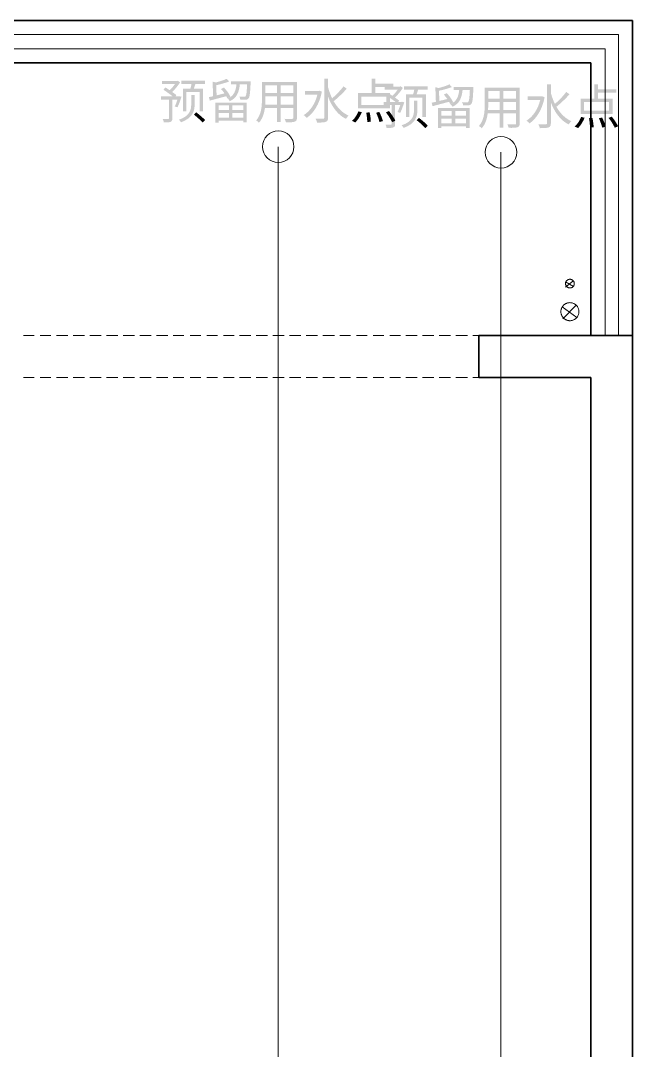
# Model space of a CAD drawing. Header units: millimetres. Extents: x -4600 to 229000, y -4300 to 19460.
# Drawn here: x 210757 to 214257, y 7580 to 13471 of the extents above; entities that cross this region are included whole.
import ezdxf

# ---------------------------------------------------------------- set-up
doc = ezdxf.new("R2010")
doc.units = ezdxf.units.MM
doc.header["$LTSCALE"] = 100
for name, color, linetype, lineweight in [('A-EX-BEAM', 8, 'Continuous', 13), ('A-EX-SERVICE', 6, 'Continuous', 13), ('A-EX-WALL', 7, 'Continuous', 35), ('A-EX-WINDOW', 4, 'Continuous', 18), ('A-TEXT', 7, 'Continuous', 18), ('R2-COLD', 5, 'Continuous', 18)]:
    doc.layers.add(name, color=color, linetype=linetype, lineweight=lineweight)

# ---------------------------------------------------------------- blocks, each defined once
blk = doc.blocks.new('SOURCE_PROPOSED')
at = {"layer": 'A-EX-BEAM'}
for p, q in [((10774.1, 9870), (10835.3, 9870)), ((10869.7, 9870), (10930.8, 9870)), ((10961.4, 9870), (11026.4, 9870)), ((11057, 9870), (11122, 9870)), ((11152.6, 9870), (11217.6, 9870)), ((11248.2, 9870), (11313.2, 9870)), ((11343.7, 9870), (11408.7, 9870)), ((11439.3, 9870), (11504.3, 9870)), ((11534.9, 9870), (11599.9, 9870)), ((11630.5, 9870), (11691.7, 9870)), ((11726.1, 9870), (11787.2, 9870)), ((11821.6, 9870), (11882.8, 9870)), ((11917.2, 9870), (11978.4, 9870)), ((12009, 9870), (12074, 9870)), ((12104.6, 9870), (12169.6, 9870)), ((12200.1, 9870), (12265.1, 9870)), ((12295.7, 9870), (12360.7, 9870)), ((12391.3, 9870), (12456.3, 9870)), ((12486.9, 9870), (12551.9, 9870)), ((12582.5, 9870), (12643.6, 9870)), ((12678.1, 9870), (12739.2, 9870)), ((12773.6, 9870), (12834.8, 9870)), ((12869.2, 9870), (12930.4, 9870)), ((12961, 9870), (13026, 9870)), ((13056.5, 9870), (13121.5, 9870)), ((13152.1, 9870), (13217.1, 9870)), ((13247.7, 9870), (13312.7, 9870)), ((13343.3, 9870), (13377.7, 9870)), ((10774.1, 9630), (10835.3, 9630)), ((10869.7, 9630), (10930.8, 9630)), ((10961.4, 9630), (11026.4, 9630)), ((11057, 9630), (11122, 9630)), ((11152.6, 9630), (11217.6, 9630)), ((11248.2, 9630), (11313.2, 9630)), ((11343.7, 9630), (11408.7, 9630)), ((11439.3, 9630), (11504.3, 9630)), ((11534.9, 9630), (11599.9, 9630)), ((11630.5, 9630), (11691.7, 9630)), ((11726.1, 9630), (11787.2, 9630)), ((11821.6, 9630), (11882.8, 9630)), ((11917.2, 9630), (11978.4, 9630)), ((12009, 9630), (12074, 9630)), ((12104.6, 9630), (12169.6, 9630)), ((12200.1, 9630), (12265.1, 9630)), ((12295.7, 9630), (12360.7, 9630)), ((12391.3, 9630), (12456.3, 9630)), ((12486.9, 9630), (12551.9, 9630)), ((12582.5, 9630), (12643.6, 9630)), ((12678.1, 9630), (12739.2, 9630)), ((12773.6, 9630), (12834.8, 9630)), ((12869.2, 9630), (12930.4, 9630)), ((12961, 9630), (13026, 9630)), ((13056.5, 9630), (13121.5, 9630)), ((13152.1, 9630), (13217.1, 9630)), ((13247.7, 9630), (13312.7, 9630)), ((13343.3, 9630), (13377.7, 9630))]:
    blk.add_line(p, q, dxfattribs=at)
at = {"layer": 'A-EX-SERVICE'}
for p, q in [((13874.7, 10145.3), (13916.8, 10179.7)), ((13920.6, 10149.1), (13874.7, 10175.9)), ((13939.7, 9973.2), (13855.6, 10034.4)), ((13859.4, 9965.6), (13935.9, 10042.1)), ((10774.1, 9870), (10835.3, 9870)), ((10869.7, 9870), (10930.8, 9870)), ((10961.4, 9870), (11026.4, 9870)), ((11057, 9870), (11122, 9870)), ((11152.6, 9870), (11217.6, 9870)), ((11248.2, 9870), (11313.2, 9870)), ((11343.7, 9870), (11408.7, 9870)), ((11439.3, 9870), (11504.3, 9870)), ((11534.9, 9870), (11599.9, 9870)), ((11630.5, 9870), (11691.7, 9870)), ((11726.1, 9870), (11787.2, 9870)), ((11821.6, 9870), (11882.8, 9870)), ((11917.2, 9870), (11978.4, 9870)), ((12009, 9870), (12074, 9870)), ((12104.6, 9870), (12169.6, 9870)), ((12200.1, 9870), (12265.1, 9870)), ((12295.7, 9870), (12360.7, 9870)), ((12391.3, 9870), (12456.3, 9870)), ((12486.9, 9870), (12551.9, 9870)), ((12582.5, 9870), (12643.6, 9870)), ((12678.1, 9870), (12739.2, 9870)), ((12773.6, 9870), (12834.8, 9870)), ((12869.2, 9870), (12930.4, 9870)), ((12961, 9870), (13026, 9870)), ((13056.5, 9870), (13121.5, 9870)), ((13152.1, 9870), (13217.1, 9870)), ((13247.7, 9870), (13312.7, 9870)), ((13343.3, 9870), (13377.7, 9870)), ((10774.1, 9630), (10835.3, 9630)), ((10869.7, 9630), (10930.8, 9630)), ((10961.4, 9630), (11026.4, 9630)), ((11057, 9630), (11122, 9630)), ((11152.6, 9630), (11217.6, 9630)), ((11248.2, 9630), (11313.2, 9630)), ((11343.7, 9630), (11408.7, 9630)), ((11439.3, 9630), (11504.3, 9630)), ((11534.9, 9630), (11599.9, 9630)), ((11630.5, 9630), (11691.7, 9630)), ((11726.1, 9630), (11787.2, 9630)), ((11821.6, 9630), (11882.8, 9630)), ((11917.2, 9630), (11978.4, 9630)), ((12009, 9630), (12074, 9630)), ((12104.6, 9630), (12169.6, 9630)), ((12200.1, 9630), (12265.1, 9630)), ((12295.7, 9630), (12360.7, 9630)), ((12391.3, 9630), (12456.3, 9630)), ((12486.9, 9630), (12551.9, 9630)), ((12582.5, 9630), (12643.6, 9630)), ((12678.1, 9630), (12739.2, 9630)), ((12773.6, 9630), (12834.8, 9630)), ((12869.2, 9630), (12930.4, 9630)), ((12961, 9630), (13026, 9630)), ((13056.5, 9630), (13121.5, 9630)), ((13152.1, 9630), (13217.1, 9630)), ((13247.7, 9630), (13312.7, 9630)), ((13343.3, 9630), (13377.7, 9630))]:
    blk.add_line(p, q, dxfattribs=at)
for points in [[(13899.6, 10191.2), (13897.9, 10191.1), (13896.2, 10190.9), (13894.6, 10190.7), (13893, 10190.3), (13891.4, 10189.8), (13889.9, 10189.2), (13888.4, 10188.5), (13887, 10187.8), (13885.7, 10186.9), (13884.4, 10186), (13883.2, 10185), (13882, 10183.9), (13880.9, 10182.7), (13879.9, 10181.5), (13879, 10180.2), (13878.1, 10178.9), (13877.3, 10177.5), (13876.7, 10176), (13876.1, 10174.5), (13875.6, 10172.9), (13875.2, 10171.3), (13874.9, 10169.7), (13874.8, 10168), (13874.7, 10166.3)], [(13874.7, 10166.3), (13874.8, 10164.6), (13874.9, 10163), (13875.2, 10161.3), (13875.6, 10159.7), (13876.1, 10158.2), (13876.7, 10156.6), (13877.3, 10155.2), (13878.1, 10153.8), (13879, 10152.4), (13879.9, 10151.1), (13880.9, 10149.9), (13882, 10148.7), (13883.2, 10147.7), (13884.4, 10146.6), (13885.7, 10145.7), (13887, 10144.9), (13888.4, 10144.1), (13889.9, 10143.4), (13891.4, 10142.8), (13893, 10142.4), (13894.6, 10142), (13896.2, 10141.7), (13897.9, 10141.5), (13899.6, 10141.5)], [(13924.4, 10166.3), (13924.4, 10168), (13924.2, 10169.7), (13923.9, 10171.3), (13923.5, 10172.9), (13923, 10174.5), (13922.5, 10176), (13921.8, 10177.5), (13921, 10178.9), (13920.2, 10180.2), (13919.2, 10181.5), (13918.2, 10182.7), (13917.1, 10183.9), (13916, 10185), (13914.8, 10186), (13913.5, 10186.9), (13912.1, 10187.8), (13910.7, 10188.5), (13909.2, 10189.2), (13907.7, 10189.8), (13906.2, 10190.3), (13904.6, 10190.7), (13902.9, 10190.9), (13901.3, 10191.1), (13899.6, 10191.2)], [(13899.6, 10141.5), (13901.3, 10141.5), (13902.9, 10141.7), (13904.6, 10142), (13906.2, 10142.4), (13907.7, 10142.8), (13909.2, 10143.4), (13910.7, 10144.1), (13912.1, 10144.9), (13913.5, 10145.7), (13914.8, 10146.6), (13916, 10147.7), (13917.1, 10148.7), (13918.2, 10149.9), (13919.2, 10151.1), (13920.2, 10152.4), (13921, 10153.8), (13921.8, 10155.2), (13922.5, 10156.6), (13923, 10158.2), (13923.5, 10159.7), (13923.9, 10161.3), (13924.2, 10163), (13924.4, 10164.6), (13924.4, 10166.3)], [(13899.6, 10057.4), (13896, 10057.2), (13892.6, 10056.9), (13889.2, 10056.3), (13885.8, 10055.5), (13882.6, 10054.5), (13879.5, 10053.3), (13876.4, 10051.9), (13873.5, 10050.3), (13870.7, 10048.5), (13868, 10046.6), (13865.5, 10044.5), (13863.1, 10042.2), (13860.8, 10039.8), (13858.7, 10037.3), (13856.8, 10034.6), (13855, 10031.8), (13853.4, 10028.9), (13852, 10025.8), (13850.8, 10022.7), (13849.8, 10019.5), (13849, 10016.1), (13848.4, 10012.7), (13848.1, 10009.3), (13848, 10005.7)], [(13951.2, 10005.7), (13951.1, 10009.3), (13950.7, 10012.7), (13950.1, 10016.1), (13949.3, 10019.5), (13948.3, 10022.7), (13947.1, 10025.8), (13945.7, 10028.9), (13944.1, 10031.8), (13942.4, 10034.6), (13940.4, 10037.3), (13938.3, 10039.8), (13936.1, 10042.2), (13933.7, 10044.5), (13931.1, 10046.6), (13928.4, 10048.5), (13925.6, 10050.3), (13922.7, 10051.9), (13919.7, 10053.3), (13916.5, 10054.5), (13913.3, 10055.5), (13910, 10056.3), (13906.6, 10056.9), (13903.1, 10057.2), (13899.6, 10057.4)], [(13848, 10005.7), (13848.1, 10002.2), (13848.4, 9998.7), (13849, 9995.3), (13849.8, 9992), (13850.8, 9988.8), (13852, 9985.6), (13853.4, 9982.6), (13855, 9979.7), (13856.8, 9976.9), (13858.7, 9974.2), (13860.8, 9971.6), (13863.1, 9969.2), (13865.5, 9967), (13868, 9964.9), (13870.7, 9962.9), (13873.5, 9961.2), (13876.4, 9959.6), (13879.5, 9958.2), (13882.6, 9957), (13885.8, 9956), (13889.2, 9955.2), (13892.6, 9954.6), (13896, 9954.2), (13899.6, 9954.1)], [(13899.6, 9954.1), (13903.1, 9954.2), (13906.6, 9954.6), (13910, 9955.2), (13913.3, 9956), (13916.5, 9957), (13919.7, 9958.2), (13922.7, 9959.6), (13925.6, 9961.2), (13928.4, 9962.9), (13931.1, 9964.9), (13933.7, 9967), (13936.1, 9969.2), (13938.3, 9971.6), (13940.4, 9974.2), (13942.4, 9976.9), (13944.1, 9979.7), (13945.7, 9982.6), (13947.1, 9985.6), (13948.3, 9988.8), (13949.3, 9992), (13950.1, 9995.3), (13950.7, 9998.7), (13951.1, 10002.2), (13951.2, 10005.7)]]:
    blk.add_lwpolyline(points, dxfattribs=at)
at = {"layer": 'A-EX-WALL'}
for p, q in [((14257, 11670.9), (7125.7, 11670.9)), ((14257, 2328.5), (14257, 11670.9)), ((14020, 11430), (7362.7, 11430)), ((14020, 9870), (14020, 11430)), ((13377.7, 9630), (13377.7, 9870)), ((13377.7, 9870), (14257, 9870)), ((14020, 9630), (13377.7, 9630)), ((14020, 2570.8), (14020, 9630))]:
    blk.add_line(p, q, dxfattribs=at)
at = {"layer": 'A-EX-WINDOW'}
for p, q in [((14176.8, 11590.6), (7206.3, 11590.6)), ((14176.8, 9870), (14176.8, 11590.6)), ((14100.3, 11510.3), (7282.6, 11510.3)), ((14100.3, 9870), (14100.3, 11510.3))]:
    blk.add_line(p, q, dxfattribs=at)
blk = doc.blocks.new('R2_WATER')
at = {"layer": 'A-TEXT'}
h = blk.add_hatch(color=256, dxfattribs=at)
edge = h.paths.add_edge_path()
edge.add_spline(control_points=[(11574.1, 11275.4), (11590.8, 11264.2), (11612, 11249.2), (11627.1, 11237.7)], knot_values=[0, 0, 0, 0, 1, 1, 1, 1], degree=3, periodic=0)
edge.add_line((11627.1, 11237.7), (11560.5, 11237.7))
edge.add_line((11560.5, 11237.7), (11560.5, 11219.5))
edge.add_line((11560.5, 11219.5), (11605.5, 11219.5))
edge.add_line((11605.5, 11219.5), (11605.5, 11112.2))
edge.add_spline(control_points=[(11605.5, 11112.2), (11605.5, 11108.7), (11604.4, 11107.9), (11600.3, 11107.6)], knot_values=[0, 0, 0, 0, 1, 1, 1, 1], degree=3, periodic=0)
edge.add_spline(control_points=[(11600.3, 11107.6), (11596.5, 11107.6), (11583.9, 11107.6), (11569.8, 11107.9)], knot_values=[0, 0, 0, 0, 1, 1, 1, 1], degree=3, periodic=0)
edge.add_spline(control_points=[(11569.8, 11107.9), (11572.8, 11102.1), (11575.5, 11094), (11576.3, 11088.2)], knot_values=[0, 0, 0, 0, 1, 1, 1, 1], degree=3, periodic=0)
edge.add_spline(control_points=[(11576.3, 11088.2), (11595.1, 11088.2), (11607.4, 11088.5), (11615, 11091.8), (11623, 11095), (11625.1, 11100.8), (11625.1, 11111.7)], knot_values=[0, 0, 0, 0, 1, 1, 1, 2, 2, 2, 2], degree=3, periodic=0)
edge.add_line((11625.1, 11111.7), (11625.1, 11219.5))
edge.add_line((11625.1, 11219.5), (11654.3, 11219.5))
edge.add_spline(control_points=[(11654.3, 11219.5), (11649.4, 11204.7), (11644, 11189.7), (11639.1, 11179.4)], knot_values=[0, 0, 0, 0, 1, 1, 1, 1], degree=3, periodic=0)
edge.add_line((11639.1, 11179.4), (11654.6, 11175.3))
edge.add_spline(control_points=[(11654.6, 11175.3), (11662, 11190), (11670.4, 11214), (11677.5, 11235)], knot_values=[0, 0, 0, 0, 1, 1, 1, 1], degree=3, periodic=0)
edge.add_line((11677.5, 11235), (11664.7, 11238.6))
edge.add_line((11664.7, 11238.6), (11661.7, 11237.7))
edge.add_line((11661.7, 11237.7), (11643.1, 11237.7))
edge.add_line((11643.1, 11237.7), (11648.6, 11244.8))
edge.add_spline(control_points=[(11648.6, 11244.8), (11642.3, 11249.8), (11633.6, 11256.3), (11623.8, 11262.9)], knot_values=[0, 0, 0, 0, 1, 1, 1, 1], degree=3, periodic=0)
edge.add_spline(control_points=[(11623.8, 11262.9), (11639.9, 11277.3), (11657.6, 11298.3), (11669.3, 11318)], knot_values=[0, 0, 0, 0, 1, 1, 1, 1], degree=3, periodic=0)
edge.add_line((11669.3, 11318), (11656.8, 11326.7))
edge.add_line((11656.8, 11326.7), (11653.2, 11325.6))
edge.add_line((11653.2, 11325.6), (11566.2, 11325.6))
edge.add_line((11566.2, 11325.6), (11566.2, 11307.3))
edge.add_line((11566.2, 11307.3), (11639.6, 11307.3))
edge.add_spline(control_points=[(11639.6, 11307.3), (11631.1, 11295), (11620, 11281.7), (11609.6, 11272.7)], knot_values=[0, 0, 0, 0, 1, 1, 1, 1], degree=3, periodic=0)
edge.add_line((11609.6, 11272.7), (11585.3, 11288.5))
edge.add_line((11585.3, 11288.5), (11574.1, 11275.4))
h = blk.add_hatch(color=256, dxfattribs=at)
edge = h.paths.add_edge_path()
edge.add_line((11686.5, 11280.9), (11686.5, 11151))
edge.add_line((11686.5, 11151), (11705.6, 11151))
edge.add_line((11705.6, 11151), (11705.6, 11262))
edge.add_line((11705.6, 11262), (11780.9, 11262))
edge.add_line((11780.9, 11262), (11780.9, 11151.5))
edge.add_line((11780.9, 11151.5), (11800.9, 11151.5))
edge.add_line((11800.9, 11151.5), (11800.9, 11280.9))
edge.add_line((11800.9, 11280.9), (11747.7, 11280.9))
edge.add_line((11747.7, 11280.9), (11757.2, 11308.1))
edge.add_line((11757.2, 11308.1), (11811.8, 11308.1))
edge.add_line((11811.8, 11308.1), (11811.8, 11326.7))
edge.add_line((11811.8, 11326.7), (11676.7, 11326.7))
edge.add_line((11676.7, 11326.7), (11676.7, 11308.1))
edge.add_line((11676.7, 11308.1), (11734.8, 11308.1))
edge.add_spline(control_points=[(11734.8, 11308.1), (11732.9, 11299.1), (11730.5, 11289.3), (11728, 11280.9)], knot_values=[0, 0, 0, 0, 1, 1, 1, 1], degree=3, periodic=0)
edge.add_line((11728, 11280.9), (11686.5, 11280.9))
edge = h.paths.add_edge_path(flags=0)
edge.add_line((11732.9, 11244.6), (11732.9, 11190))
edge.add_spline(control_points=[(11732.9, 11190), (11732.9, 11161.9), (11726.6, 11125.1), (11662, 11103.8)], knot_values=[0, 0, 0, 0, 1, 1, 1, 1], degree=3, periodic=0)
edge.add_spline(control_points=[(11662, 11103.8), (11666.6, 11100), (11672.1, 11093.1), (11674.5, 11089)], knot_values=[0, 0, 0, 0, 1, 1, 1, 1], degree=3, periodic=0)
edge.add_spline(control_points=[(11674.5, 11089), (11743.8, 11114.4), (11752.3, 11155.3), (11752.3, 11189.7)], knot_values=[0, 0, 0, 0, 1, 1, 1, 1], degree=3, periodic=0)
edge.add_line((11752.3, 11189.7), (11752.3, 11244.6))
edge.add_line((11752.3, 11244.6), (11732.9, 11244.6))
h = blk.add_hatch(color=256, dxfattribs=at)
edge = h.paths.add_edge_path()
edge.add_spline(control_points=[(11903.4, 11279.5), (11910.5, 11272.1), (11917.4, 11263.4), (11923.6, 11254.4)], knot_values=[0, 0, 0, 0, 1, 1, 1, 1], degree=3, periodic=0)
edge.add_line((11923.6, 11254.4), (11878.3, 11243.2))
edge.add_line((11878.3, 11243.2), (11875.9, 11301.3))
edge.add_spline(control_points=[(11875.9, 11301.3), (11901.3, 11306.8), (11929.4, 11314.4), (11950.1, 11322.9)], knot_values=[0, 0, 0, 0, 1, 1, 1, 1], degree=3, periodic=0)
edge.add_line((11950.1, 11322.9), (11935.6, 11337.9))
edge.add_spline(control_points=[(11935.6, 11337.9), (11920.9, 11330.5), (11896.1, 11322.6), (11872.9, 11316.9)], knot_values=[0, 0, 0, 0, 1, 1, 1, 1], degree=3, periodic=0)
edge.add_line((11872.9, 11316.9), (11855.2, 11322.1))
edge.add_line((11855.2, 11322.1), (11858.4, 11238.3))
edge.add_line((11858.4, 11238.3), (11834.1, 11232.8))
edge.add_line((11834.1, 11232.8), (11839.3, 11213.2))
edge.add_line((11839.3, 11213.2), (11933.5, 11238.3))
edge.add_spline(control_points=[(11933.5, 11238.3), (11936.2, 11233.4), (11938.4, 11228.7), (11939.7, 11224.7)], knot_values=[0, 0, 0, 0, 1, 1, 1, 1], degree=3, periodic=0)
edge.add_line((11939.7, 11224.7), (11957.7, 11234.2))
edge.add_spline(control_points=[(11957.7, 11234.2), (11951.5, 11250), (11935.4, 11272.1), (11920.1, 11288)], knot_values=[0, 0, 0, 0, 1, 1, 1, 1], degree=3, periodic=0)
edge.add_line((11920.1, 11288), (11903.4, 11279.5))
h = blk.add_hatch(color=256, dxfattribs=at)
edge = h.paths.add_edge_path()
edge.add_line((11959.7, 11323.7), (11959.7, 11306.2))
edge.add_line((11959.7, 11306.2), (11991.9, 11306.2))
edge.add_spline(control_points=[(11991.9, 11306.2), (11988, 11269.1), (11977.9, 11240.5), (11941.6, 11224.7)], knot_values=[0, 0, 0, 0, 1, 1, 1, 1], degree=3, periodic=0)
edge.add_spline(control_points=[(11941.6, 11224.7), (11946, 11221.4), (11951.5, 11214.6), (11953.9, 11209.9)], knot_values=[0, 0, 0, 0, 1, 1, 1, 1], degree=3, periodic=0)
edge.add_spline(control_points=[(11953.9, 11209.9), (11994.9, 11229), (12006.6, 11262.3), (12011.2, 11306.2)], knot_values=[0, 0, 0, 0, 1, 1, 1, 1], degree=3, periodic=0)
edge.add_line((12011.2, 11306.2), (12052.7, 11306.2))
edge.add_spline(control_points=[(12052.7, 11306.2), (12050.8, 11260.1), (12048.3, 11242.7), (12044, 11238)], knot_values=[0, 0, 0, 0, 1, 1, 1, 1], degree=3, periodic=0)
edge.add_spline(control_points=[(12044, 11238), (12042.1, 11235.6), (12039.6, 11235), (12035.5, 11235.3)], knot_values=[0, 0, 0, 0, 1, 1, 1, 1], degree=3, periodic=0)
edge.add_spline(control_points=[(12035.5, 11235.3), (12031.1, 11235.3), (12020.2, 11235.3), (12008.2, 11236.4)], knot_values=[0, 0, 0, 0, 1, 1, 1, 1], degree=3, periodic=0)
edge.add_spline(control_points=[(12008.2, 11236.4), (12011.2, 11231.5), (12013.4, 11224.1), (12013.7, 11218.4)], knot_values=[0, 0, 0, 0, 1, 1, 1, 1], degree=3, periodic=0)
edge.add_spline(control_points=[(12013.7, 11218.4), (12026, 11217.8), (12038, 11217.6), (12044.5, 11218.1)], knot_values=[0, 0, 0, 0, 1, 1, 1, 1], degree=3, periodic=0)
edge.add_spline(control_points=[(12044.5, 11218.1), (12051.9, 11218.9), (12056.5, 11220.8), (12061.2, 11226)], knot_values=[0, 0, 0, 0, 1, 1, 1, 1], degree=3, periodic=0)
edge.add_spline(control_points=[(12061.2, 11226), (12067.7, 11233.7), (12070.2, 11255.5), (12072.9, 11315)], knot_values=[0, 0, 0, 0, 1, 1, 1, 1], degree=3, periodic=0)
edge.add_spline(control_points=[(12072.9, 11315), (12073.2, 11317.7), (12073.2, 11323.7), (12073.2, 11323.7)], knot_values=[0, 0, 0, 0, 1, 1, 1, 1], degree=3, periodic=0)
edge.add_line((12073.2, 11323.7), (11959.7, 11323.7))
h = blk.add_hatch(color=256, dxfattribs=at)
edge = h.paths.add_edge_path()
edge.add_line((12137.6, 11319.6), (12137.6, 11220.6))
edge.add_spline(control_points=[(12137.6, 11220.6), (12137.6, 11182.1), (12134.8, 11133.8), (12104.5, 11099.7)], knot_values=[0, 0, 0, 0, 1, 1, 1, 1], degree=3, periodic=0)
edge.add_spline(control_points=[(12104.5, 11099.7), (12109.2, 11097.2), (12117.4, 11090.4), (12120.4, 11086.3)], knot_values=[0, 0, 0, 0, 1, 1, 1, 1], degree=3, periodic=0)
edge.add_spline(control_points=[(12120.4, 11086.3), (12141.4, 11109.5), (12150.7, 11140.9), (12154.7, 11171.4)], knot_values=[0, 0, 0, 0, 1, 1, 1, 1], degree=3, periodic=0)
edge.add_line((12154.7, 11171.4), (12223.2, 11171.4))
edge.add_line((12223.2, 11171.4), (12223.2, 11090.1))
edge.add_line((12223.2, 11090.1), (12244, 11090.1))
edge.add_line((12244, 11090.1), (12244, 11171.4))
edge.add_line((12244, 11171.4), (12317.6, 11171.4))
edge.add_line((12317.6, 11171.4), (12317.6, 11115.5))
edge.add_spline(control_points=[(12317.6, 11115.5), (12317.6, 11110.6), (12315.7, 11109), (12310.3, 11108.7), (12305.1, 11108.4), (12286.5, 11108.1), (12267.4, 11109)], knot_values=[0, 0, 0, 0, 1, 1, 1, 2, 2, 2, 2], degree=3, periodic=0)
edge.add_spline(control_points=[(12267.4, 11109), (12270.2, 11103.5), (12273.4, 11094.5), (12274.5, 11089.3)], knot_values=[0, 0, 0, 0, 1, 1, 1, 1], degree=3, periodic=0)
edge.add_spline(control_points=[(12274.5, 11089.3), (12300.2, 11089), (12316, 11089.3), (12325.3, 11092.6), (12334.6, 11095.9), (12337.8, 11102.1), (12337.8, 11115.5)], knot_values=[0, 0, 0, 0, 1, 1, 1, 2, 2, 2, 2], degree=3, periodic=0)
edge.add_line((12337.8, 11115.5), (12337.8, 11319.6))
edge.add_line((12337.8, 11319.6), (12137.6, 11319.6))
h.paths.add_polyline_path([(12317.6, 11236.7), (12317.6, 11190.8), (12244, 11190.8), (12244, 11236.7), (12317.6, 11236.7)], flags=0)
h.paths.add_polyline_path([(12317.6, 11300), (12317.6, 11256), (12244, 11256), (12244, 11300), (12317.6, 11300)], flags=0)
edge = h.paths.add_edge_path(flags=0)
edge.add_line((12157.7, 11236.7), (12223.2, 11236.7))
edge.add_line((12223.2, 11236.7), (12223.2, 11190.8))
edge.add_line((12223.2, 11190.8), (12156.7, 11190.8))
edge.add_spline(control_points=[(12156.7, 11190.8), (12157.5, 11201.2), (12157.7, 11211.3), (12157.7, 11220.6)], knot_values=[0, 0, 0, 0, 1, 1, 1, 1], degree=3, periodic=0)
edge.add_line((12157.7, 11220.6), (12157.7, 11236.7))
h.paths.add_polyline_path([(12157.7, 11300), (12223.2, 11300), (12223.2, 11256), (12157.7, 11256), (12157.7, 11300)], flags=0)
h = blk.add_hatch(color=256, dxfattribs=at)
edge = h.paths.add_edge_path()
edge.add_spline(control_points=[(12604.1, 11294.5), (12588, 11272.7), (12561.6, 11245.4), (12539.2, 11226.3)], knot_values=[0, 0, 0, 0, 1, 1, 1, 1], degree=3, periodic=0)
edge.add_spline(control_points=[(12539.2, 11226.3), (12529.9, 11245.7), (12522.3, 11266.7), (12516.3, 11288.2)], knot_values=[0, 0, 0, 0, 1, 1, 1, 1], degree=3, periodic=0)
edge.add_line((12516.3, 11288.2), (12516.3, 11338.2))
edge.add_line((12516.3, 11338.2), (12494.7, 11338.2))
edge.add_line((12494.7, 11338.2), (12494.7, 11116.6))
edge.add_spline(control_points=[(12494.7, 11116.6), (12494.7, 11111.4), (12492.8, 11109.8), (12487.4, 11109.5), (12481.9, 11109.2), (12464.4, 11109.2), (12444.5, 11109.8)], knot_values=[0, 0, 0, 0, 1, 1, 1, 2, 2, 2, 2], degree=3, periodic=0)
edge.add_spline(control_points=[(12444.5, 11109.8), (12447.8, 11103.8), (12451.9, 11093.4), (12453, 11087.4)], knot_values=[0, 0, 0, 0, 1, 1, 1, 1], degree=3, periodic=0)
edge.add_spline(control_points=[(12453, 11087.4), (12478.3, 11087.4), (12493.9, 11088.2), (12503.2, 11091.8)], knot_values=[0, 0, 0, 0, 1, 1, 1, 1], degree=3, periodic=0)
edge.add_spline(control_points=[(12503.2, 11091.8), (12512.5, 11095.6), (12516.3, 11102.1), (12516.3, 11116.6)], knot_values=[0, 0, 0, 0, 1, 1, 1, 1], degree=3, periodic=0)
edge.add_line((12516.3, 11116.6), (12516.3, 11234.2))
edge.add_spline(control_points=[(12516.3, 11234.2), (12538.1, 11178), (12570.8, 11131.9), (12618, 11108.7)], knot_values=[0, 0, 0, 0, 1, 1, 1, 1], degree=3, periodic=0)
edge.add_spline(control_points=[(12618, 11108.7), (12621.9, 11114.7), (12628.7, 11123.2), (12633.9, 11127.2)], knot_values=[0, 0, 0, 0, 1, 1, 1, 1], degree=3, periodic=0)
edge.add_spline(control_points=[(12633.9, 11127.2), (12597.6, 11143.1), (12569.2, 11172.8), (12547.9, 11209.6)], knot_values=[0, 0, 0, 0, 1, 1, 1, 1], degree=3, periodic=0)
edge.add_spline(control_points=[(12547.9, 11209.6), (12571.7, 11228.5), (12601.1, 11257.1), (12623, 11281.1)], knot_values=[0, 0, 0, 0, 1, 1, 1, 1], degree=3, periodic=0)
edge.add_line((12623, 11281.1), (12604.1, 11294.5))
h = blk.add_hatch(color=256, dxfattribs=at)
h.paths.add_polyline_path([(12686.8, 11255.8), (12686.8, 11168.4), (12869.3, 11168.4), (12869.3, 11255.8), (12786.1, 11255.8), (12786.1, 11290.4), (12889.8, 11290.4), (12889.8, 11309.8), (12786.1, 11309.8), (12786.1, 11338.7), (12765.7, 11338.7), (12765.7, 11255.8), (12686.8, 11255.8)])
h.paths.add_polyline_path([(12706.2, 11236.4), (12848.9, 11236.4), (12848.9, 11187.5), (12706.2, 11187.5), (12706.2, 11236.4)], flags=0)
h = blk.add_hatch(color=256, dxfattribs=at)
edge = h.paths.add_edge_path()
edge.add_line((12383.7, 11268.9), (12383.7, 11248.1))
edge.add_line((12383.7, 11248.1), (12455.2, 11248.1))
edge.add_spline(control_points=[(12455.2, 11248.1), (12441.5, 11193.5), (12412.6, 11152.6), (12376.6, 11130.2)], knot_values=[0, 0, 0, 0, 1, 1, 1, 1], degree=3, periodic=0)
edge.add_spline(control_points=[(12376.6, 11130.2), (12381.8, 11127.2), (12389.7, 11119.1), (12393.2, 11114.1)], knot_values=[0, 0, 0, 0, 1, 1, 1, 1], degree=3, periodic=0)
edge.add_spline(control_points=[(12393.2, 11114.1), (12433.3, 11141.2), (12466.6, 11192.5), (12480.5, 11264.2)], knot_values=[0, 0, 0, 0, 1, 1, 1, 1], degree=3, periodic=0)
edge.add_line((12480.5, 11264.2), (12466.6, 11269.7))
edge.add_line((12466.6, 11269.7), (12462.8, 11268.9))
edge.add_line((12462.8, 11268.9), (12383.7, 11268.9))
h = blk.add_hatch(color=256, dxfattribs=at)
edge = h.paths.add_edge_path()
edge.add_spline(control_points=[(12848.5, 11243.5), (12865.2, 11232.4), (12886.4, 11217.3), (12901.5, 11205.9)], knot_values=[0, 0, 0, 0, 1, 1, 1, 1], degree=3, periodic=0)
edge.add_line((12901.5, 11205.9), (12834.9, 11205.9))
edge.add_line((12834.9, 11205.9), (12834.9, 11187.6))
edge.add_line((12834.9, 11187.6), (12879.9, 11187.6))
edge.add_line((12879.9, 11187.6), (12879.9, 11080.4))
edge.add_spline(control_points=[(12879.9, 11080.4), (12879.9, 11076.8), (12878.8, 11076), (12874.7, 11075.7)], knot_values=[0, 0, 0, 0, 1, 1, 1, 1], degree=3, periodic=0)
edge.add_spline(control_points=[(12874.7, 11075.7), (12870.9, 11075.7), (12858.3, 11075.7), (12844.2, 11076)], knot_values=[0, 0, 0, 0, 1, 1, 1, 1], degree=3, periodic=0)
edge.add_spline(control_points=[(12844.2, 11076), (12847.2, 11070.3), (12849.9, 11062.1), (12850.7, 11056.4)], knot_values=[0, 0, 0, 0, 1, 1, 1, 1], degree=3, periodic=0)
edge.add_spline(control_points=[(12850.7, 11056.4), (12869.5, 11056.4), (12881.8, 11056.6), (12889.5, 11059.9), (12897.4, 11063.2), (12899.5, 11068.9), (12899.5, 11079.8)], knot_values=[0, 0, 0, 0, 1, 1, 1, 2, 2, 2, 2], degree=3, periodic=0)
edge.add_line((12899.5, 11079.8), (12899.5, 11187.6))
edge.add_line((12899.5, 11187.6), (12928.7, 11187.6))
edge.add_spline(control_points=[(12928.7, 11187.6), (12923.8, 11172.9), (12918.4, 11157.9), (12913.5, 11147.5)], knot_values=[0, 0, 0, 0, 1, 1, 1, 1], degree=3, periodic=0)
edge.add_line((12913.5, 11147.5), (12929, 11143.4))
edge.add_spline(control_points=[(12929, 11143.4), (12936.4, 11158.1), (12944.8, 11182.1), (12951.9, 11203.2)], knot_values=[0, 0, 0, 0, 1, 1, 1, 1], degree=3, periodic=0)
edge.add_line((12951.9, 11203.2), (12939.1, 11206.7))
edge.add_line((12939.1, 11206.7), (12936.1, 11205.9))
edge.add_line((12936.1, 11205.9), (12917.6, 11205.9))
edge.add_line((12917.6, 11205.9), (12923, 11213))
edge.add_spline(control_points=[(12923, 11213), (12916.7, 11217.9), (12908, 11224.4), (12898.2, 11231)], knot_values=[0, 0, 0, 0, 1, 1, 1, 1], degree=3, periodic=0)
edge.add_spline(control_points=[(12898.2, 11231), (12914.3, 11245.5), (12932, 11266.5), (12943.7, 11286.1)], knot_values=[0, 0, 0, 0, 1, 1, 1, 1], degree=3, periodic=0)
edge.add_line((12943.7, 11286.1), (12931.2, 11294.8))
edge.add_line((12931.2, 11294.8), (12927.7, 11293.7))
edge.add_line((12927.7, 11293.7), (12840.6, 11293.7))
edge.add_line((12840.6, 11293.7), (12840.6, 11275.5))
edge.add_line((12840.6, 11275.5), (12914, 11275.5))
edge.add_spline(control_points=[(12914, 11275.5), (12905.5, 11263.2), (12894.4, 11249.8), (12884, 11240.8)], knot_values=[0, 0, 0, 0, 1, 1, 1, 1], degree=3, periodic=0)
edge.add_line((12884, 11240.8), (12859.7, 11256.6))
edge.add_line((12859.7, 11256.6), (12848.5, 11243.5))
h = blk.add_hatch(color=256, dxfattribs=at)
edge = h.paths.add_edge_path()
edge.add_line((12960.9, 11249), (12960.9, 11119.1))
edge.add_line((12960.9, 11119.1), (12980, 11119.1))
edge.add_line((12980, 11119.1), (12980, 11230.2))
edge.add_line((12980, 11230.2), (13055.3, 11230.2))
edge.add_line((13055.3, 11230.2), (13055.3, 11119.7))
edge.add_line((13055.3, 11119.7), (13075.3, 11119.7))
edge.add_line((13075.3, 11119.7), (13075.3, 11249))
edge.add_line((13075.3, 11249), (13022.1, 11249))
edge.add_line((13022.1, 11249), (13031.6, 11276.3))
edge.add_line((13031.6, 11276.3), (13086.2, 11276.3))
edge.add_line((13086.2, 11276.3), (13086.2, 11294.8))
edge.add_line((13086.2, 11294.8), (12951.1, 11294.8))
edge.add_line((12951.1, 11294.8), (12951.1, 11276.3))
edge.add_line((12951.1, 11276.3), (13009.2, 11276.3))
edge.add_spline(control_points=[(13009.2, 11276.3), (13007.3, 11267.3), (13004.9, 11257.5), (13002.4, 11249)], knot_values=[0, 0, 0, 0, 1, 1, 1, 1], degree=3, periodic=0)
edge.add_line((13002.4, 11249), (12960.9, 11249))
edge = h.paths.add_edge_path(flags=0)
edge.add_line((13007.3, 11212.7), (13007.3, 11158.1))
edge.add_spline(control_points=[(13007.3, 11158.1), (13007.3, 11130), (13001, 11093.2), (12936.4, 11071.9)], knot_values=[0, 0, 0, 0, 1, 1, 1, 1], degree=3, periodic=0)
edge.add_spline(control_points=[(12936.4, 11071.9), (12941, 11068.1), (12946.5, 11061.3), (12948.9, 11057.2)], knot_values=[0, 0, 0, 0, 1, 1, 1, 1], degree=3, periodic=0)
edge.add_spline(control_points=[(12948.9, 11057.2), (13018.2, 11082.6), (13026.7, 11123.5), (13026.7, 11157.9)], knot_values=[0, 0, 0, 0, 1, 1, 1, 1], degree=3, periodic=0)
edge.add_line((13026.7, 11157.9), (13026.7, 11212.7))
edge.add_line((13026.7, 11212.7), (13007.3, 11212.7))
h = blk.add_hatch(color=256, dxfattribs=at)
edge = h.paths.add_edge_path()
edge.add_spline(control_points=[(13177.9, 11247.6), (13184.9, 11240.3), (13191.8, 11231.5), (13198, 11222.5)], knot_values=[0, 0, 0, 0, 1, 1, 1, 1], degree=3, periodic=0)
edge.add_line((13198, 11222.5), (13152.8, 11211.3))
edge.add_line((13152.8, 11211.3), (13150.3, 11269.5))
edge.add_spline(control_points=[(13150.3, 11269.5), (13175.7, 11274.9), (13203.8, 11282.6), (13224.5, 11291)], knot_values=[0, 0, 0, 0, 1, 1, 1, 1], degree=3, periodic=0)
edge.add_line((13224.5, 11291), (13210.1, 11306))
edge.add_spline(control_points=[(13210.1, 11306), (13195.3, 11298.7), (13170.5, 11290.7), (13147.3, 11285)], knot_values=[0, 0, 0, 0, 1, 1, 1, 1], degree=3, periodic=0)
edge.add_line((13147.3, 11285), (13129.6, 11290.2))
edge.add_line((13129.6, 11290.2), (13132.8, 11206.4))
edge.add_line((13132.8, 11206.4), (13108.6, 11201))
edge.add_line((13108.6, 11201), (13113.7, 11181.3))
edge.add_line((13113.7, 11181.3), (13207.9, 11206.4))
edge.add_spline(control_points=[(13207.9, 11206.4), (13210.6, 11201.5), (13212.8, 11196.9), (13214.1, 11192.8)], knot_values=[0, 0, 0, 0, 1, 1, 1, 1], degree=3, periodic=0)
edge.add_line((13214.1, 11192.8), (13232.2, 11202.3))
edge.add_spline(control_points=[(13232.2, 11202.3), (13225.9, 11218.2), (13209.8, 11240.3), (13194.5, 11256.1)], knot_values=[0, 0, 0, 0, 1, 1, 1, 1], degree=3, periodic=0)
edge.add_line((13194.5, 11256.1), (13177.9, 11247.6))
h = blk.add_hatch(color=256, dxfattribs=at)
edge = h.paths.add_edge_path()
edge.add_line((13234.1, 11291.8), (13234.1, 11274.4))
edge.add_line((13234.1, 11274.4), (13266.3, 11274.4))
edge.add_spline(control_points=[(13266.3, 11274.4), (13262.4, 11237.3), (13252.3, 11208.6), (13216.1, 11192.8)], knot_values=[0, 0, 0, 0, 1, 1, 1, 1], degree=3, periodic=0)
edge.add_spline(control_points=[(13216.1, 11192.8), (13220.4, 11189.5), (13225.9, 11182.7), (13228.3, 11178.1)], knot_values=[0, 0, 0, 0, 1, 1, 1, 1], degree=3, periodic=0)
edge.add_spline(control_points=[(13228.3, 11178.1), (13269.3, 11197.2), (13281, 11230.4), (13285.6, 11274.4)], knot_values=[0, 0, 0, 0, 1, 1, 1, 1], degree=3, periodic=0)
edge.add_line((13285.6, 11274.4), (13327.1, 11274.4))
edge.add_spline(control_points=[(13327.1, 11274.4), (13325.2, 11228.3), (13322.7, 11210.8), (13318.4, 11206.2)], knot_values=[0, 0, 0, 0, 1, 1, 1, 1], degree=3, periodic=0)
edge.add_spline(control_points=[(13318.4, 11206.2), (13316.5, 11203.7), (13314, 11203.2), (13309.9, 11203.4)], knot_values=[0, 0, 0, 0, 1, 1, 1, 1], degree=3, periodic=0)
edge.add_spline(control_points=[(13309.9, 11203.4), (13305.5, 11203.4), (13294.6, 11203.4), (13282.6, 11204.5)], knot_values=[0, 0, 0, 0, 1, 1, 1, 1], degree=3, periodic=0)
edge.add_spline(control_points=[(13282.6, 11204.5), (13285.6, 11199.6), (13287.8, 11192.2), (13288.1, 11186.5)], knot_values=[0, 0, 0, 0, 1, 1, 1, 1], degree=3, periodic=0)
edge.add_spline(control_points=[(13288.1, 11186.5), (13300.4, 11186), (13312.4, 11185.7), (13318.9, 11186.2)], knot_values=[0, 0, 0, 0, 1, 1, 1, 1], degree=3, periodic=0)
edge.add_spline(control_points=[(13318.9, 11186.2), (13326.3, 11187.1), (13330.9, 11189), (13335.6, 11194.2)], knot_values=[0, 0, 0, 0, 1, 1, 1, 1], degree=3, periodic=0)
edge.add_spline(control_points=[(13335.6, 11194.2), (13342.1, 11201.8), (13344.6, 11223.6), (13347.3, 11283.1)], knot_values=[0, 0, 0, 0, 1, 1, 1, 1], degree=3, periodic=0)
edge.add_spline(control_points=[(13347.3, 11283.1), (13347.6, 11285.8), (13347.6, 11291.8), (13347.6, 11291.8)], knot_values=[0, 0, 0, 0, 1, 1, 1, 1], degree=3, periodic=0)
edge.add_line((13347.6, 11291.8), (13234.1, 11291.8))
h = blk.add_hatch(color=256, dxfattribs=at)
edge = h.paths.add_edge_path()
edge.add_line((13412, 11287.7), (13412, 11188.7))
edge.add_spline(control_points=[(13412, 11188.7), (13412, 11150.2), (13409.2, 11101.9), (13378.9, 11067.8)], knot_values=[0, 0, 0, 0, 1, 1, 1, 1], degree=3, periodic=0)
edge.add_spline(control_points=[(13378.9, 11067.8), (13383.6, 11065.4), (13391.8, 11058.5), (13394.8, 11054.5)], knot_values=[0, 0, 0, 0, 1, 1, 1, 1], degree=3, periodic=0)
edge.add_spline(control_points=[(13394.8, 11054.5), (13415.8, 11077.6), (13425.1, 11109), (13429.2, 11139.6)], knot_values=[0, 0, 0, 0, 1, 1, 1, 1], degree=3, periodic=0)
edge.add_line((13429.2, 11139.6), (13497.6, 11139.6))
edge.add_line((13497.6, 11139.6), (13497.6, 11058.3))
edge.add_line((13497.6, 11058.3), (13518.4, 11058.3))
edge.add_line((13518.4, 11058.3), (13518.4, 11139.6))
edge.add_line((13518.4, 11139.6), (13592, 11139.6))
edge.add_line((13592, 11139.6), (13592, 11083.6))
edge.add_spline(control_points=[(13592, 11083.6), (13592, 11078.7), (13590.1, 11077.1), (13584.7, 11076.8), (13579.5, 11076.6), (13560.9, 11076.3), (13541.8, 11077.1)], knot_values=[0, 0, 0, 0, 1, 1, 1, 2, 2, 2, 2], degree=3, periodic=0)
edge.add_spline(control_points=[(13541.8, 11077.1), (13544.6, 11071.6), (13547.8, 11062.6), (13548.9, 11057.5)], knot_values=[0, 0, 0, 0, 1, 1, 1, 1], degree=3, periodic=0)
edge.add_spline(control_points=[(13548.9, 11057.5), (13574.6, 11057.2), (13590.4, 11057.5), (13599.7, 11060.7), (13609, 11064), (13612.2, 11070.3), (13612.2, 11083.6)], knot_values=[0, 0, 0, 0, 1, 1, 1, 2, 2, 2, 2], degree=3, periodic=0)
edge.add_line((13612.2, 11083.6), (13612.2, 11287.7))
edge.add_line((13612.2, 11287.7), (13412, 11287.7))
h.paths.add_polyline_path([(13592, 11204.8), (13592, 11159), (13518.4, 11159), (13518.4, 11204.8), (13592, 11204.8)], flags=0)
h.paths.add_polyline_path([(13592, 11268.1), (13592, 11224.2), (13518.4, 11224.2), (13518.4, 11268.1), (13592, 11268.1)], flags=0)
edge = h.paths.add_edge_path(flags=0)
edge.add_line((13432.2, 11204.8), (13497.6, 11204.8))
edge.add_line((13497.6, 11204.8), (13497.6, 11159))
edge.add_line((13497.6, 11159), (13431.1, 11159))
edge.add_spline(control_points=[(13431.1, 11159), (13431.9, 11169.3), (13432.2, 11179.4), (13432.2, 11188.7)], knot_values=[0, 0, 0, 0, 1, 1, 1, 1], degree=3, periodic=0)
edge.add_line((13432.2, 11188.7), (13432.2, 11204.8))
h.paths.add_polyline_path([(13432.2, 11268.1), (13497.6, 11268.1), (13497.6, 11224.2), (13432.2, 11224.2), (13432.2, 11268.1)], flags=0)
h = blk.add_hatch(color=256, dxfattribs=at)
edge = h.paths.add_edge_path()
edge.add_spline(control_points=[(13878.5, 11262.6), (13862.4, 11240.8), (13836, 11213.5), (13813.6, 11194.4)], knot_values=[0, 0, 0, 0, 1, 1, 1, 1], degree=3, periodic=0)
edge.add_spline(control_points=[(13813.6, 11194.4), (13804.3, 11213.8), (13796.7, 11234.8), (13790.7, 11256.4)], knot_values=[0, 0, 0, 0, 1, 1, 1, 1], degree=3, periodic=0)
edge.add_line((13790.7, 11256.4), (13790.7, 11306.3))
edge.add_line((13790.7, 11306.3), (13769.1, 11306.3))
edge.add_line((13769.1, 11306.3), (13769.1, 11084.7))
edge.add_spline(control_points=[(13769.1, 11084.7), (13769.1, 11079.6), (13767.2, 11077.9), (13761.8, 11077.6), (13756.3, 11077.4), (13738.8, 11077.4), (13718.9, 11077.9)], knot_values=[0, 0, 0, 0, 1, 1, 1, 2, 2, 2, 2], degree=3, periodic=0)
edge.add_spline(control_points=[(13718.9, 11077.9), (13722.2, 11071.9), (13726.3, 11061.5), (13727.4, 11055.5)], knot_values=[0, 0, 0, 0, 1, 1, 1, 1], degree=3, periodic=0)
edge.add_spline(control_points=[(13727.4, 11055.5), (13752.8, 11055.5), (13768.3, 11056.4), (13777.6, 11059.9)], knot_values=[0, 0, 0, 0, 1, 1, 1, 1], degree=3, periodic=0)
edge.add_spline(control_points=[(13777.6, 11059.9), (13786.9, 11063.7), (13790.7, 11070.3), (13790.7, 11084.7)], knot_values=[0, 0, 0, 0, 1, 1, 1, 1], degree=3, periodic=0)
edge.add_line((13790.7, 11084.7), (13790.7, 11202.3))
edge.add_spline(control_points=[(13790.7, 11202.3), (13812.5, 11146.1), (13845.2, 11100), (13892.5, 11076.8)], knot_values=[0, 0, 0, 0, 1, 1, 1, 1], degree=3, periodic=0)
edge.add_spline(control_points=[(13892.5, 11076.8), (13896.3, 11082.8), (13903.1, 11091.3), (13908.3, 11095.4)], knot_values=[0, 0, 0, 0, 1, 1, 1, 1], degree=3, periodic=0)
edge.add_spline(control_points=[(13908.3, 11095.4), (13872, 11111.2), (13843.6, 11140.9), (13822.3, 11177.8)], knot_values=[0, 0, 0, 0, 1, 1, 1, 1], degree=3, periodic=0)
edge.add_spline(control_points=[(13822.3, 11177.8), (13846.1, 11196.6), (13875.5, 11225.3), (13897.4, 11249.3)], knot_values=[0, 0, 0, 0, 1, 1, 1, 1], degree=3, periodic=0)
edge.add_line((13897.4, 11249.3), (13878.5, 11262.6))
h = blk.add_hatch(color=256, dxfattribs=at)
h.paths.add_polyline_path([(13961.2, 11223.9), (13961.2, 11136.6), (14143.7, 11136.6), (14143.7, 11223.9), (14060.5, 11223.9), (14060.5, 11258.5), (14164.2, 11258.5), (14164.2, 11277.9), (14060.5, 11277.9), (14060.5, 11306.8), (14040.1, 11306.8), (14040.1, 11223.9), (13961.2, 11223.9)])
h.paths.add_polyline_path([(13980.6, 11204.5), (14123.3, 11204.5), (14123.3, 11155.7), (13980.6, 11155.7), (13980.6, 11204.5)], flags=0)
h = blk.add_hatch(color=256, dxfattribs=at)
h.paths.add_polyline_path([(11870.2, 11202.3), (11870.2, 11087.7), (11889.8, 11087.7), (11889.8, 11097.8), (12030.3, 11097.8), (12030.3, 11088.8), (12050.8, 11088.8), (12050.8, 11202.3), (11870.2, 11202.3)])
h.paths.add_polyline_path([(12030.3, 11142.5), (12030.3, 11114.7), (11968.7, 11114.7), (11968.7, 11142.5), (12030.3, 11142.5)], flags=0)
h.paths.add_polyline_path([(12030.3, 11158.6), (11968.7, 11158.6), (11968.7, 11185.4), (12030.3, 11185.4), (12030.3, 11158.6)], flags=0)
h.paths.add_polyline_path([(11889.8, 11142.5), (11949, 11142.5), (11949, 11114.7), (11889.8, 11114.7), (11889.8, 11142.5)], flags=0)
h.paths.add_polyline_path([(11889.8, 11158.6), (11889.8, 11185.4), (11949, 11185.4), (11949, 11158.6), (11889.8, 11158.6)], flags=0)
h = blk.add_hatch(color=256, dxfattribs=at)
edge = h.paths.add_edge_path()
edge.add_line((13658.1, 11237), (13658.1, 11216.3))
edge.add_line((13658.1, 11216.3), (13729.6, 11216.3))
edge.add_spline(control_points=[(13729.6, 11216.3), (13715.9, 11161.7), (13687, 11120.8), (13651, 11098.4)], knot_values=[0, 0, 0, 0, 1, 1, 1, 1], degree=3, periodic=0)
edge.add_spline(control_points=[(13651, 11098.4), (13656.2, 11095.4), (13664.1, 11087.2), (13667.6, 11082.3)], knot_values=[0, 0, 0, 0, 1, 1, 1, 1], degree=3, periodic=0)
edge.add_spline(control_points=[(13667.6, 11082.3), (13707.7, 11109.3), (13741, 11160.6), (13754.9, 11232.4)], knot_values=[0, 0, 0, 0, 1, 1, 1, 1], degree=3, periodic=0)
edge.add_line((13754.9, 11232.4), (13741, 11237.8))
edge.add_line((13741, 11237.8), (13737.2, 11237))
edge.add_line((13737.2, 11237), (13658.1, 11237))
h = blk.add_hatch(color=256, dxfattribs=at)
edge = h.paths.add_edge_path()
edge.add_spline(control_points=[(11747.9, 11133.5), (11765.1, 11119.9), (11787.2, 11100.2), (11797.9, 11088)], knot_values=[0, 0, 0, 0, 1, 1, 1, 1], degree=3, periodic=0)
edge.add_line((11797.9, 11088), (11812, 11102.4))
edge.add_spline(control_points=[(11812, 11102.4), (11801.1, 11114.1), (11778.5, 11133), (11761.6, 11146.1)], knot_values=[0, 0, 0, 0, 1, 1, 1, 1], degree=3, periodic=0)
edge.add_line((11761.6, 11146.1), (11747.9, 11133.5))
h = blk.add_hatch(color=256, dxfattribs=at)
edge = h.paths.add_edge_path()
edge.add_spline(control_points=[(12689.8, 11151.8), (12681.3, 11131.6), (12667.4, 11109.5), (12653, 11097)], knot_values=[0, 0, 0, 0, 1, 1, 1, 1], degree=3, periodic=0)
edge.add_line((12653, 11097), (12671.5, 11088))
edge.add_spline(control_points=[(12671.5, 11088), (12686.5, 11102.4), (12700.4, 11125.3), (12709.2, 11146.6)], knot_values=[0, 0, 0, 0, 1, 1, 1, 1], degree=3, periodic=0)
edge.add_line((12709.2, 11146.6), (12689.8, 11151.8))
h = blk.add_hatch(color=256, dxfattribs=at)
edge = h.paths.add_edge_path()
edge.add_spline(control_points=[(12734.3, 11144.4), (12737.8, 11126.7), (12740, 11103.8), (12740, 11090.1)], knot_values=[0, 0, 0, 0, 1, 1, 1, 1], degree=3, periodic=0)
edge.add_line((12740, 11090.1), (12760.7, 11092.9))
edge.add_spline(control_points=[(12760.7, 11092.9), (12760.5, 11106), (12757.7, 11128.6), (12753.7, 11146.1)], knot_values=[0, 0, 0, 0, 1, 1, 1, 1], degree=3, periodic=0)
edge.add_line((12753.7, 11146.1), (12734.3, 11144.4))
h = blk.add_hatch(color=256, dxfattribs=at)
edge = h.paths.add_edge_path()
edge.add_spline(control_points=[(12790.8, 11144.2), (12798.7, 11127.2), (12806.9, 11104.3), (12809.9, 11090.7)], knot_values=[0, 0, 0, 0, 1, 1, 1, 1], degree=3, periodic=0)
edge.add_line((12809.9, 11090.7), (12829.8, 11095.9))
edge.add_spline(control_points=[(12829.8, 11095.9), (12826.5, 11109.5), (12817.8, 11131.6), (12809.3, 11148.3)], knot_values=[0, 0, 0, 0, 1, 1, 1, 1], degree=3, periodic=0)
edge.add_line((12809.3, 11148.3), (12790.8, 11144.2))
h = blk.add_hatch(color=256, dxfattribs=at)
edge = h.paths.add_edge_path()
edge.add_spline(control_points=[(12846.4, 11146.3), (12860.1, 11129.2), (12875.3, 11104.9), (12881.6, 11089.9)], knot_values=[0, 0, 0, 0, 1, 1, 1, 1], degree=3, periodic=0)
edge.add_line((12881.6, 11089.9), (12901, 11098.1))
edge.add_spline(control_points=[(12901, 11098.1), (12894.2, 11113.1), (12878.3, 11136.2), (12864.7, 11153.4)], knot_values=[0, 0, 0, 0, 1, 1, 1, 1], degree=3, periodic=0)
edge.add_line((12864.7, 11153.4), (12846.4, 11146.3))
h = blk.add_hatch(color=256, dxfattribs=at)
h.paths.add_polyline_path([(13144.6, 11170.4), (13144.6, 11055.8), (13164.2, 11055.8), (13164.2, 11065.9), (13304.7, 11065.9), (13304.7, 11056.9), (13325.2, 11056.9), (13325.2, 11170.4), (13144.6, 11170.4)])
h.paths.add_polyline_path([(13304.7, 11110.7), (13304.7, 11082.8), (13243.1, 11082.8), (13243.1, 11110.7), (13304.7, 11110.7)], flags=0)
h.paths.add_polyline_path([(13304.7, 11126.8), (13243.1, 11126.8), (13243.1, 11153.5), (13304.7, 11153.5), (13304.7, 11126.8)], flags=0)
h.paths.add_polyline_path([(13164.2, 11110.7), (13223.4, 11110.7), (13223.4, 11082.8), (13164.2, 11082.8), (13164.2, 11110.7)], flags=0)
h.paths.add_polyline_path([(13164.2, 11126.8), (13164.2, 11153.5), (13223.4, 11153.5), (13223.4, 11126.8), (13164.2, 11126.8)], flags=0)
h = blk.add_hatch(color=256, dxfattribs=at)
edge = h.paths.add_edge_path()
edge.add_spline(control_points=[(13022.3, 11101.7), (13039.5, 11088), (13061.6, 11068.4), (13072.3, 11056.1)], knot_values=[0, 0, 0, 0, 1, 1, 1, 1], degree=3, periodic=0)
edge.add_line((13072.3, 11056.1), (13086.4, 11070.6))
edge.add_spline(control_points=[(13086.4, 11070.6), (13075.5, 11082.3), (13052.9, 11101.1), (13036, 11114.2)], knot_values=[0, 0, 0, 0, 1, 1, 1, 1], degree=3, periodic=0)
edge.add_line((13036, 11114.2), (13022.3, 11101.7))
h = blk.add_hatch(color=256, dxfattribs=at)
edge = h.paths.add_edge_path()
edge.add_spline(control_points=[(13964.2, 11119.9), (13955.8, 11099.7), (13941.8, 11077.6), (13927.4, 11065.1)], knot_values=[0, 0, 0, 0, 1, 1, 1, 1], degree=3, periodic=0)
edge.add_line((13927.4, 11065.1), (13945.9, 11056.1))
edge.add_spline(control_points=[(13945.9, 11056.1), (13960.9, 11070.6), (13974.9, 11093.5), (13983.6, 11114.8)], knot_values=[0, 0, 0, 0, 1, 1, 1, 1], degree=3, periodic=0)
edge.add_line((13983.6, 11114.8), (13964.2, 11119.9))
h = blk.add_hatch(color=256, dxfattribs=at)
edge = h.paths.add_edge_path()
edge.add_spline(control_points=[(14008.7, 11112.6), (14012.2, 11094.8), (14014.4, 11071.9), (14014.4, 11058.3)], knot_values=[0, 0, 0, 0, 1, 1, 1, 1], degree=3, periodic=0)
edge.add_line((14014.4, 11058.3), (14035.2, 11061))
edge.add_spline(control_points=[(14035.2, 11061), (14034.9, 11074.1), (14032.2, 11096.7), (14028.1, 11114.2)], knot_values=[0, 0, 0, 0, 1, 1, 1, 1], degree=3, periodic=0)
edge.add_line((14028.1, 11114.2), (14008.7, 11112.6))
h = blk.add_hatch(color=256, dxfattribs=at)
edge = h.paths.add_edge_path()
edge.add_spline(control_points=[(14065.2, 11112.3), (14073.1, 11095.4), (14081.3, 11072.5), (14084.3, 11058.8)], knot_values=[0, 0, 0, 0, 1, 1, 1, 1], degree=3, periodic=0)
edge.add_line((14084.3, 11058.8), (14104.2, 11064))
edge.add_spline(control_points=[(14104.2, 11064), (14100.9, 11077.6), (14092.2, 11099.7), (14083.7, 11116.4)], knot_values=[0, 0, 0, 0, 1, 1, 1, 1], degree=3, periodic=0)
edge.add_line((14083.7, 11116.4), (14065.2, 11112.3))
h = blk.add_hatch(color=256, dxfattribs=at)
edge = h.paths.add_edge_path()
edge.add_spline(control_points=[(14120.8, 11114.5), (14134.5, 11097.3), (14149.8, 11073), (14156, 11058)], knot_values=[0, 0, 0, 0, 1, 1, 1, 1], degree=3, periodic=0)
edge.add_line((14156, 11058), (14175.4, 11066.2))
edge.add_spline(control_points=[(14175.4, 11066.2), (14168.6, 11081.2), (14152.8, 11104.4), (14139.1, 11121.6)], knot_values=[0, 0, 0, 0, 1, 1, 1, 1], degree=3, periodic=0)
edge.add_line((14139.1, 11121.6), (14120.8, 11114.5))
at = {"layer": 'R2-COLD'}
for points in [[(12230.7, 10949.5), (12230.7, 5499.4), (9682, 5499.4)], [(13505.1, 10917.6), (13505.1, 5499.4), (9682, 5499.4)]]:
    blk.add_lwpolyline(points, dxfattribs=at)
for centre in [(12230.7, 10949.5), (13505.1, 10917.6)]:
    blk.add_circle(centre, 90, dxfattribs=at)
blk = doc.blocks.new('A06_SHEET')
for name in ['SOURCE_PROPOSED', 'R2_WATER']:
    blk.add_blockref(name, (0, 1800))

msp = doc.modelspace()

# ---------------------------------------------------------------- block references
msp.add_blockref('A06_SHEET', (200000, 0))

doc.saveas('drawing.dxf')
